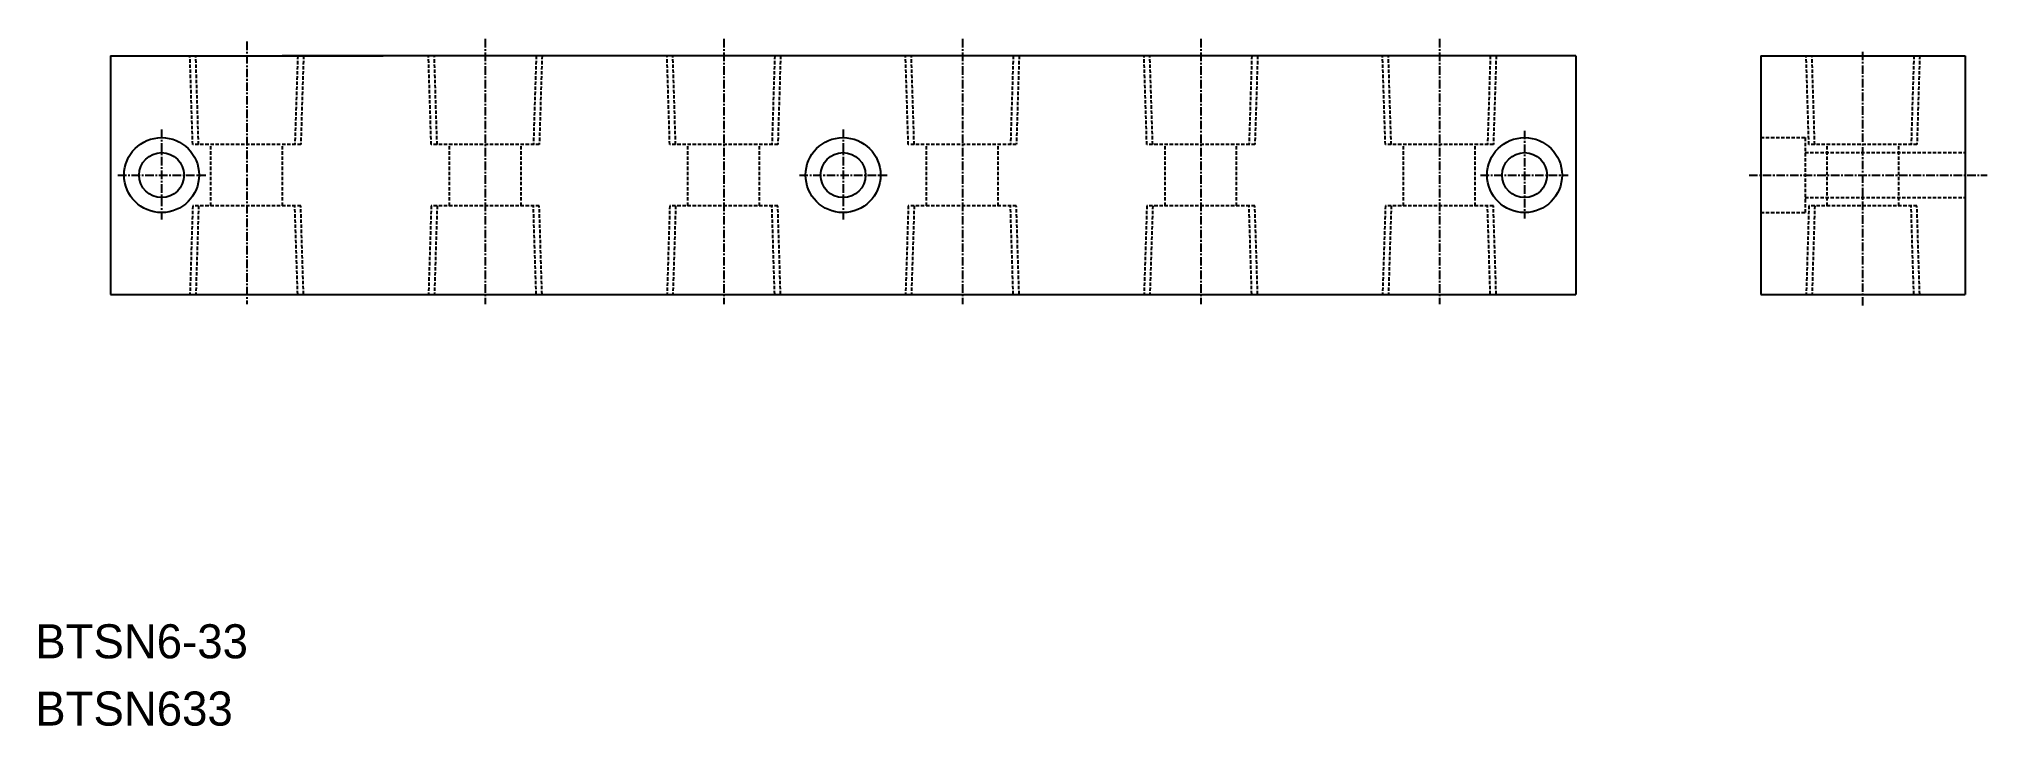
# Model space of a CAD drawing. Extents: x 2158 to 2444, y 6212 to 6313.
import ezdxf

# ---------------------------------------------------------------- set-up
doc = ezdxf.new("R2010")
doc.units = 0
doc.linetypes.add('CENTER', pattern=[2, 1.25, -0.25, 0.25, -0.25])
doc.linetypes.add('DASHED', pattern=[0.75, 0.5, -0.25])
doc.layers.get('0').update_dxf_attribs({"linetype": 'CONTINUOUS'})
doc.layers.add('CENTER', color=1, linetype='CENTER')

msp = doc.modelspace()

# ---------------------------------------------------------------- linework, layer by layer
at = {"color": 7, "linetype": 'CONTINUOUS'}
for p, q in [((2168.27, 6310.05), (2208.27, 6310.05)), ((2168.27, 6310.05), (2168.27, 6275.05)), ((2383.27, 6310.05), (2193.44, 6310.05)), ((2383.27, 6310.05), (2383.27, 6275.05)), ((2410.42, 6310.05), (2440.42, 6310.05)), ((2410.42, 6310.05), (2410.42, 6275.05)), ((2440.42, 6310.05), (2440.42, 6275.05)), ((2168.27, 6275.05), (2383.27, 6275.05)), ((2410.42, 6275.05), (2440.42, 6275.05))]:
    msp.add_line(p, q, dxfattribs=at)
for p, q in [((2178.27, 6310.05), (2178.27, 6310.05)), ((2213.27, 6310.05), (2213.27, 6310.05)), ((2248.27, 6310.05), (2248.27, 6310.05)), ((2283.27, 6310.05), (2283.27, 6310.05)), ((2318.27, 6310.05), (2318.27, 6310.05)), ((2353.27, 6310.05), (2353.27, 6310.05)), ((2415.42, 6310.05), (2415.42, 6310.05))]:
    msp.add_line(p, q)
at = {"color": 3, "linetype": 'DASHED'}
for p, q in [((2180.34, 6297.05), (2179.93, 6310.05)), ((2181.2, 6297.05), (2180.79, 6310.05)), ((2195.74, 6310.05), (2195.33, 6297.05)), ((2196.6, 6310.05), (2196.19, 6297.05)), ((2215.34, 6297.05), (2214.93, 6310.05)), ((2216.2, 6297.05), (2215.79, 6310.05)), ((2230.74, 6310.05), (2230.33, 6297.05)), ((2231.6, 6310.05), (2231.19, 6297.05)), ((2250.34, 6297.05), (2249.93, 6310.05)), ((2251.2, 6297.05), (2250.79, 6310.05)), ((2265.74, 6310.05), (2265.33, 6297.05)), ((2266.6, 6310.05), (2266.19, 6297.05)), ((2285.34, 6297.05), (2284.93, 6310.05)), ((2286.2, 6297.05), (2285.79, 6310.05)), ((2300.74, 6310.05), (2300.33, 6297.05)), ((2301.6, 6310.05), (2301.19, 6297.05)), ((2320.34, 6297.05), (2319.93, 6310.05)), ((2321.2, 6297.05), (2320.79, 6310.05)), ((2335.74, 6310.05), (2335.33, 6297.05)), ((2336.6, 6310.05), (2336.19, 6297.05)), ((2355.34, 6297.05), (2354.93, 6310.05)), ((2356.2, 6297.05), (2355.79, 6310.05)), ((2370.74, 6310.05), (2370.33, 6297.05)), ((2371.6, 6310.05), (2371.19, 6297.05)), ((2417.49, 6297.05), (2417.09, 6310.05)), ((2418.35, 6297.05), (2417.94, 6310.05)), ((2432.89, 6310.05), (2432.49, 6297.05)), ((2433.75, 6310.05), (2433.34, 6297.05)), ((2410.42, 6298.05), (2416.92, 6298.05)), ((2416.92, 6298.05), (2416.92, 6287.05)), ((2196.19, 6297.05), (2180.34, 6297.05)), ((2183.01, 6288.05), (2183.01, 6297.05)), ((2193.52, 6288.05), (2193.52, 6297.05)), ((2231.19, 6297.05), (2215.34, 6297.05)), ((2218.01, 6288.05), (2218.01, 6297.05)), ((2218.01, 6288.05), (2218.01, 6297.05)), ((2228.52, 6288.05), (2228.52, 6297.05)), ((2228.52, 6288.05), (2228.52, 6297.05)), ((2266.19, 6297.05), (2250.34, 6297.05)), ((2253.01, 6288.05), (2253.01, 6297.05)), ((2253.01, 6288.05), (2253.01, 6297.05)), ((2263.52, 6288.05), (2263.52, 6297.05)), ((2263.52, 6288.05), (2263.52, 6297.05)), ((2301.19, 6297.05), (2285.34, 6297.05)), ((2288.01, 6288.05), (2288.01, 6297.05)), ((2288.01, 6288.05), (2288.01, 6297.05)), ((2298.52, 6288.05), (2298.52, 6297.05)), ((2298.52, 6288.05), (2298.52, 6297.05)), ((2336.19, 6297.05), (2320.34, 6297.05)), ((2323.01, 6288.05), (2323.01, 6297.05)), ((2323.01, 6288.05), (2323.01, 6297.05)), ((2333.52, 6288.05), (2333.52, 6297.05)), ((2333.52, 6288.05), (2333.52, 6297.05)), ((2371.19, 6297.05), (2355.34, 6297.05)), ((2358.01, 6288.05), (2358.01, 6297.05)), ((2358.01, 6288.05), (2358.01, 6297.05)), ((2368.52, 6288.05), (2368.52, 6297.05)), ((2368.52, 6288.05), (2368.52, 6297.05)), ((2416.92, 6295.85), (2440.42, 6295.85)), ((2433.34, 6297.05), (2417.49, 6297.05)), ((2420.17, 6288.05), (2420.17, 6297.05)), ((2420.17, 6288.05), (2420.17, 6297.05)), ((2430.67, 6288.05), (2430.67, 6297.05)), ((2430.67, 6288.05), (2430.67, 6297.05)), ((2416.92, 6289.25), (2440.42, 6289.25)), ((2180.34, 6288.05), (2179.93, 6275.05)), ((2196.19, 6288.05), (2180.34, 6288.05)), ((2181.2, 6288.05), (2180.79, 6275.05)), ((2195.74, 6275.05), (2195.33, 6288.05)), ((2196.6, 6275.05), (2196.19, 6288.05)), ((2215.34, 6288.05), (2214.93, 6275.05)), ((2231.19, 6288.05), (2215.34, 6288.05)), ((2216.2, 6288.05), (2215.79, 6275.05)), ((2230.74, 6275.05), (2230.33, 6288.05)), ((2231.6, 6275.05), (2231.19, 6288.05)), ((2250.34, 6288.05), (2249.93, 6275.05)), ((2266.19, 6288.05), (2250.34, 6288.05)), ((2251.2, 6288.05), (2250.79, 6275.05)), ((2265.74, 6275.05), (2265.33, 6288.05)), ((2266.6, 6275.05), (2266.19, 6288.05)), ((2285.34, 6288.05), (2284.93, 6275.05)), ((2301.19, 6288.05), (2285.34, 6288.05)), ((2286.2, 6288.05), (2285.79, 6275.05)), ((2300.74, 6275.05), (2300.33, 6288.05)), ((2301.6, 6275.05), (2301.19, 6288.05)), ((2320.34, 6288.05), (2319.93, 6275.05)), ((2336.19, 6288.05), (2320.34, 6288.05)), ((2321.2, 6288.05), (2320.79, 6275.05)), ((2335.74, 6275.05), (2335.33, 6288.05)), ((2336.6, 6275.05), (2336.19, 6288.05)), ((2355.34, 6288.05), (2354.93, 6275.05)), ((2371.19, 6288.05), (2355.34, 6288.05)), ((2356.2, 6288.05), (2355.79, 6275.05)), ((2370.74, 6275.05), (2370.33, 6288.05)), ((2371.6, 6275.05), (2371.19, 6288.05)), ((2410.42, 6287.05), (2416.92, 6287.05)), ((2417.49, 6288.05), (2417.09, 6275.05)), ((2433.34, 6288.05), (2417.49, 6288.05)), ((2418.35, 6288.05), (2417.94, 6275.05)), ((2432.89, 6275.05), (2432.49, 6288.05)), ((2433.75, 6275.05), (2433.34, 6288.05))]:
    msp.add_line(p, q, dxfattribs=at)
at = {"color": 7, "linetype": 'CONTINUOUS'}
for centre, radius in [((2175.77, 6292.55), 5.5), ((2275.77, 6292.55), 5.5), ((2375.77, 6292.55), 5.5), ((2175.77, 6292.55), 3.3), ((2275.77, 6292.55), 3.3), ((2375.77, 6292.55), 3.3)]:
    msp.add_circle(centre, radius, dxfattribs=at)
at = {"layer": 'CENTER', "color": 1, "linetype": 'CENTER'}
for p, q in [((2188.27, 6312.16), (2188.27, 6273.61)), ((2223.27, 6312.53), (2223.27, 6273.61)), ((2258.27, 6312.53), (2258.27, 6273.61)), ((2293.27, 6312.53), (2293.27, 6273.61)), ((2328.27, 6312.53), (2328.27, 6273.61)), ((2363.27, 6312.53), (2363.27, 6273.61)), ((2425.42, 6273.41), (2425.42, 6310.8)), ((2175.77, 6299.22), (2175.77, 6286.04)), ((2275.77, 6299.22), (2275.77, 6286.04)), ((2375.77, 6299.06), (2375.77, 6286.2)), ((2169.37, 6292.55), (2182.24, 6292.55)), ((2269.37, 6292.55), (2282.24, 6292.55)), ((2369.32, 6292.55), (2382.19, 6292.55)), ((2408.72, 6292.55), (2443.63, 6292.55))]:
    msp.add_line(p, q, dxfattribs=at)

# ---------------------------------------------------------------- texts
at = {"color": 7, "linetype": 'CONTINUOUS'}
for s, p in [('BTSN6-33', (2157.23, 6221.63)), ('BTSN633', (2157.23, 6211.76))]:
    msp.add_text(s, height=5, dxfattribs=at).set_placement(p)

doc.saveas('drawing.dxf')
